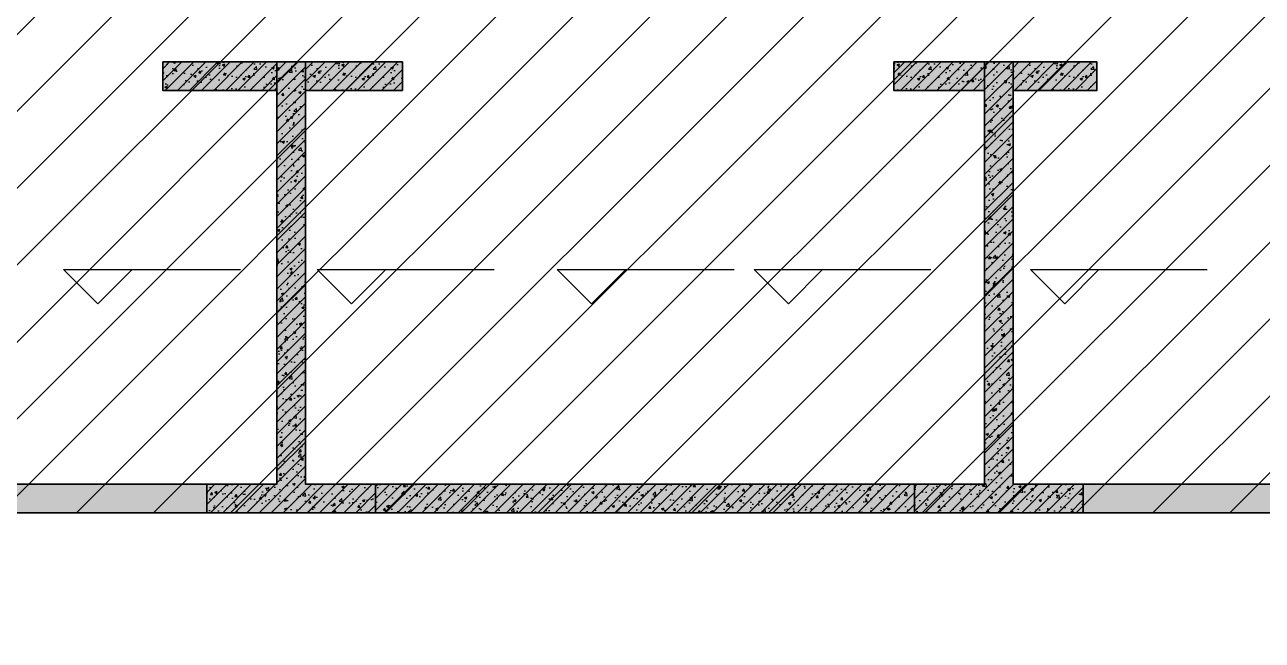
# Model space of a CAD drawing. Extents: x -1338203 to 1886333, y -783476 to 1038610.
# Drawn here: x 658683 to 669524, y -389972 to -384578 of the extents above; entities that cross this region are included whole.
import ezdxf

# ---------------------------------------------------------------- set-up
doc = ezdxf.new("R2010")
doc.units = 0
doc.header["$LTSCALE"] = 1000
doc.header["$MEASUREMENT"] = 0
for name, color, linetype in [('A-14-平面B2$0$0A-A-SYMB-ELEV', 150, 'Continuous'), ('S001地下二墙柱$0$S001地下二墙柱$0$0A-P-PKNG-STRP', 40, 'Continuous'), ('S14柱墙B2_B1$0$0S-CW-HATCH', 251, 'Continuous'), ('S14柱墙B2_B1$0$0S-CW-HATCH-UP', 251, 'Continuous'), ('S14柱墙B2_B1$0$0S-CW-LINE', 72, 'Continuous')]:
    doc.layers.add(name, color=color, linetype=linetype)
pattern_1 = [(45, (-537701.02, -383122.39), (-53.033009, 53.033009), []), (50, (-537701.02, -383122.39), (215.178055, -18.82564), [22.5, -247.5]), (355, (-537701.02, -383122.39), (-41.6254, 225.65764), [18, -198]), (100.4514, (-537683.09, -383123.96), (173.552815, 206.83186), [19.12206, -210.34263]), (46.1842, (-537701.02, -383062.4), (320.17231, -49.6557), [33.75, -371.25]), (96.6356, (-537674.34, -383066.53), (280.39881, 292.23536), [28.68309, -315.5139]), (351.1842, (-537701.02, -383062.4), (280.39858, 292.23558), [27, -297]), (21, (-537671.02, -383077.39), (179.072116, -120.785667), [22.5, -247.5]), (326, (-537671.02, -383077.39), (72.9946, 217.54501), [18, -198]), (71.4514, (-537656.1, -383087.45), (252.06679, 96.75915), [19.12206, -210.34263]), (37.5, (-537701.02, -383122.39), (3.647957, 99.868156), [0, -195.6, 0, -201, 0, -198.75]), (7.5, (-537701.02, -383122.39), (78.920861, 118.323514), [0, -114.6, 0, -191.1, 0, -75.75]), (327.5, (-537767.92, -383122.39), (160.146731, -6.766462), [0, -75, 0, -234, 0, -310.5]), (317.5, (-537797.92, -383122.39), (174.95585, 30.031495), [0, -97.5, 0, -155.4, 0, -220.5])]
pattern_2 = [(45, (-2357018.905, -271025.844), (-53.0330086, 53.0330086), []), (50, (-2357018.9, -271025.84), (215.178055, -18.82564), [22.5, -247.5]), (355, (-2357018.9, -271025.84), (-41.6254, 225.65764), [18, -198]), (100.4514, (-2357000.97, -271027.41), (173.552815, 206.831863), [19.122057, -210.342634]), (46.1842, (-2357018.9, -270965.84), (320.172315, -49.655704), [33.75, -371.25]), (96.6356, (-2356992.22, -270969.98), (280.39881, 292.23536), [28.683086, -315.5139]), (351.1842, (-2357018.9, -270965.84), (280.398584, 292.23558), [27, -297]), (21, (-2356988.9, -270980.84), (179.072116, -120.785667), [22.5, -247.5]), (326, (-2356988.9, -270980.84), (72.9946, 217.545014), [18, -198]), (71.4514, (-2356973.98, -270990.9), (252.066789, 96.759149), [19.122057, -210.342634]), (37.5, (-2357018.905, -271025.844), (3.6479566, 99.8681561), [0, -195.6, 0, -201, 0, -198.75]), (7.5, (-2357018.9, -271025.84), (78.920861, 118.3235136), [0, -114.6, 0, -191.1, 0, -75.75]), (327.5, (-2357085.805, -271025.84), (160.1467309, -6.7664615), [0, -75, 0, -234, 0, -310.5]), (317.5, (-2357115.8, -271025.84), (174.955851, 30.031495), [0, -97.5, 0, -155.4, 0, -220.5])]

# ---------------------------------------------------------------- blocks, each defined once
blk = doc.blocks.new('A-14-平面B2')
at = {"layer": 'A-14-平面B2$0$0A-A-SYMB-ELEV'}
for p, q in [((-4794, -3459), (-5094, -3159)), ((-5094, -3159), (-3545, -3159)), ((-4794, -3459), (-4494, -3159)), ((-2571, -3459), (-2871, -3159)), ((-2871, -3159), (-1321, -3159)), ((-2571, -3459), (-2271, -3159)), ((-469, -3459), (-769, -3159)), ((-769, -3159), (780, -3159)), ((-469, -3459), (-169, -3159)), ((1256, -3459), (956, -3159)), ((956, -3159), (2505, -3159)), ((1256, -3459), (1556, -3159)), ((3677, -3459), (3377, -3159)), ((3377, -3159), (4926, -3159)), ((3677, -3459), (3977, -3159))]:
    blk.add_line(p, q, dxfattribs=at)
blk = doc.blocks.new('A-001-主楼组合参照B2')
at = {"ltscale": 0.002}
h = blk.add_hatch(dxfattribs=at)
h.set_pattern_fill('ANSI31', color=8, scale=300)
h.set_pattern_definition([(45, (-290759.76, -7878.1), (-336.7596, 336.7596), [])])
h.paths.add_polyline_path([(66281, -186940), (66281, -185540), (62441, -185540), (62441, -181550), (55141, -181550), (55141, -185540), (51301, -185540), (51301, -186940), (44981, -186940), (44981, -185540), (41131, -185540), (41131, -181650), (37392, -181650), (37392, -179560), (38191, -179560), (38191, -176360), (41051, -176360), (41051, -174560), (42851, -174560), (42851, -173660), (46981, -173660), (46981, -172090), (50101, -172090), (50101, -174560), (67481, -174560), (67481, -172090), (70601, -172090), (70601, -174560), (76531, -174560), (76531, -176360), (79391, -176360), (79391, -179560), (80191, -179560), (80191, -182110), (81091, -182110), (81091, -185540), (72601, -185540), (72601, -186940)])
h.paths.add_polyline_path([(2291, -185540), (9781, -185540), (9781, -186540), (9631, -186540), (9631, -186940), (16251, -186940), (16251, -186540), (16101, -186540), (16101, -185540), (23691, -185540), (23691, -179560), (22891, -179560), (22891, -176360), (20031, -176360), (20031, -174560), (18231, -174560), (18231, -173660), (14101, -173660), (14101, -172090), (10981, -172090), (10981, -174560), (-6399, -174560), (-6399, -172090), (-9519, -172090), (-9519, -174560), (-15449, -174560), (-15449, -176360), (-18309, -176360), (-18309, -179560), (-19109, -179560), (-19109, -181610), (-20009, -181610), (-20009, -185540), (-11519, -185540), (-11519, -186540), (-11669, -186540), (-11669, -186940), (-5049, -186940), (-5049, -186540), (-5199, -186540), (-5199, -185540), (-1359, -185540), (-1359, -181550), (2291, -181550)])
h.paths.add_polyline_path([(-109959, -168806), (-109959, -173536), (-109709, -173536), (-103819, -173536), (-103819, -177236), (-99249, -177236), (-99249, -178036), (-92869, -178036), (-92869, -177236), (-71299, -177236), (-71299, -178036), (-64919, -178036), (-64919, -177236), (-54209, -177236), (-54209, -168806), (-59109, -168806), (-59109, -167906), (-62059, -167906), (-62059, -168806), (-64369, -168806), (-64369, -167456), (-66169, -167456), (-66169, -165386), (-69469, -165386), (-69469, -167386), (-71849, -167386), (-71849, -168806), (-82159, -168806), (-82159, -167906), (-85209, -167906), (-85209, -168806), (-92319, -168806), (-92319, -167386), (-94699, -167386), (-94699, -165386), (-97999, -165386), (-97999, -167456), (-99799, -167456), (-99799, -168806)])
h.paths.add_polyline_path([(-115664, -225244), (-115664, -225844), (-115414, -225844), (-115414, -225244), (-114084, -225244), (-114084, -225844), (-113834, -225844), (-113834, -225244), (-112009, -225244), (-112009, -225844), (-111589, -225844), (-111589, -225244), (-92909, -225244), (-92909, -225844), (-92489, -225844), (-92489, -225244), (-90664, -225244), (-90664, -225844), (-90414, -225844), (-90414, -225244), (-89084, -225244), (-89084, -225844), (-88834, -225844), (-88834, -225244), (-82964, -225244), (-82964, -225844), (-82714, -225844), (-82714, -225244), (-81384, -225244), (-81384, -225844), (-81134, -225844), (-81134, -225244), (-79309, -225244), (-79309, -225844), (-78889, -225844), (-78889, -225244), (-60209, -225244), (-60209, -225844), (-59789, -225844), (-59789, -225244), (-57964, -225244), (-57964, -225844), (-57714, -225844), (-57714, -225244), (-56384, -225244), (-56384, -225844), (-56134, -225844), (-56134, -225244), (-53249, -225244), (-53249, -216464), (-53249, -216464), (-56519, -216464), (-56519, -216464), (-59959, -216464), (-59959, -215464), (-67989, -215464), (-67989, -211894), (-71109, -211894), (-71109, -215464), (-79139, -215464), (-79139, -216464), (-81759, -216464), (-81759, -215464), (-83909, -215464), (-83909, -216464), (-86599, -216464), (-87849, -216464), (-92659, -216464), (-92659, -215464), (-100689, -215464), (-100689, -211894), (-103809, -211894), (-103809, -215464), (-111839, -215464), (-111839, -215464), (-114239, -215464), (-114239, -215464), (-116459, -215464), (-116459, -216464), (-118549, -216464), (-118549, -221294), (-119249, -221294), (-119249, -221894), (-118549, -221894), (-118549, -223844), (-119249, -223844), (-119249, -224444), (-118549, -224444), (-118549, -225244)])
h.paths.add_polyline_path([(-11949, -235160), (-15609, -235160), (-15609, -237714), (-16509, -237714), (-16509, -241140), (-8019, -241140), (-8019, -242140), (-8169, -242140), (-8169, -242540), (-1549, -242540), (-1549, -242140), (-1699, -242140), (-1699, -241140), (13281, -241140), (13281, -242140), (13131, -242140), (13131, -242540), (19751, -242540), (19751, -242140), (19601, -242140), (19601, -241140), (27191, -241140), (27191, -239340), (27191, -239340), (27191, -237140), (27191, -237140), (27191, -235250), (23441, -235250), (23441, -230950), (23441, -230160), (21531, -230160), (17601, -230160), (17602, -227690), (14482, -227690), (14481, -230160), (-2899, -230160), (-2899, -227690), (-6019, -227690), (-6019, -230160), (-9949, -230160), (-11949, -230160)])
h.paths.add_polyline_path([(67491, -237140), (67491, -235160), (71151, -235160), (71151, -234560), (73051, -234560), (73051, -230160), (77081, -230160), (77081, -227690), (80201, -227690), (80201, -230160), (97581, -230160), (97581, -227690), (100701, -227690), (100701, -230160), (104631, -230160), (106631, -230160), (106631, -231960), (109491, -231960), (109491, -235160), (110291, -235160), (110291, -237713), (111191, -237713), (111191, -241140), (102701, -241140), (102701, -242140), (102851, -242140), (102851, -242540), (96231, -242540), (96231, -242140), (96381, -242140), (96381, -241140), (81401, -241140), (81401, -242140), (81551, -242140), (81551, -242540), (74931, -242540), (74931, -242140), (75081, -242140), (75081, -241140), (67491, -241140), (67491, -239340)])
h.paths.add_polyline_path([(11811, -302465), (13796, -302220), (17696, -301741), (17394, -299289), (20491, -298908), (20793, -301359), (25884, -300733), (26493, -305676), (29133, -305351), (28525, -300408), (38043, -299237), (37741, -296785), (40838, -296404), (41140, -298856), (45040, -298376), (47025, -298132), (47636, -303094), (50474, -302745), (51268, -302647), (51580, -305181), (52178, -310042), (48297, -310519), (48118, -309060), (44465, -309509), (44588, -310502), (44736, -310484), (44785, -310881), (38215, -311689), (38166, -311292), (38315, -311274), (38193, -310281), (23325, -312111), (23447, -313103), (23596, -313085), (23645, -313482), (17074, -314290), (17025, -313893), (17174, -313875), (17052, -312883), (1787, -314761), (1909, -315753), (2058, -315735), (2107, -316132), (-4463, -316941), (-4512, -316544), (-4363, -316525), (-4485, -315533), (-12912, -316570), (-13331, -313165), (-12437, -313055), (-12507, -312490), (-12749, -310524), (-11955, -310427), (-12346, -307251), (-9507, -306901), (-9727, -305115), (-7940, -304896), (-8050, -304003), (-3951, -303497), (-4143, -301939), (-1046, -301558), (-745, -304010), (7186, -303034), (7796, -307996), (12421, -307427)])
h.paths.add_polyline_path([(118676, -301883), (118079, -297021), (118079, -297019), (118009, -296454), (117768, -294488), (116974, -294586), (116584, -291410), (113745, -291758), (113526, -289972), (111540, -290216), (107640, -290695), (107339, -288243), (104242, -288623), (104543, -291075), (87293, -293193), (86992, -290742), (83895, -291122), (84196, -293574), (80295, -294053), (78310, -294297), (78920, -299259), (76081, -299608), (75287, -299705), (75598, -302240), (76016, -305641), (83549, -304716), (83671, -305708), (83522, -305726), (83571, -306123), (90142, -305317), (90093, -304920), (89944, -304938), (89822, -303945), (104690, -302119), (104812, -303112), (104663, -303130), (104712, -303527), (111283, -302720), (111234, -302323), (111085, -302341), (110963, -301349), (114617, -300901), (114796, -302359)])
at = {"color": 3, "flags": 128}
blk.add_lwpolyline([(-111589, -225244), (-92909, -225244)], dxfattribs=at)
blk.add_blockref('A-14-平面B2', (-102249, -219953))
blk = doc.blocks.new('S14柱墙B2_B1')
at = {"layer": 'S14柱墙B2_B1$0$0S-CW-HATCH'}
h = blk.add_hatch(color=256, dxfattribs=at)
h.dxf.hatch_style = 1
h.paths.add_polyline_path([(-4225, -1340), (-3225, -1340), (-3225, -1590), (-4225, -1590)])
h = blk.add_hatch(color=256, dxfattribs=at)
h.dxf.hatch_style = 1
h.paths.add_polyline_path([(-3840, -5290), (-3100, -5290), (-2360, -5290), (-2360, -5040), (-2975, -5040), (-2975, -1340), (-3225, -1340), (-3225, -5040), (-3840, -5040)])
h = blk.add_hatch(color=256, dxfattribs=at)
h.dxf.hatch_style = 1
h.paths.add_polyline_path([(-2975, -1340), (-2125, -1340), (-2125, -1590), (-2975, -1590)])
h = blk.add_hatch(color=256, dxfattribs=at)
h.dxf.hatch_style = 1
h.paths.add_polyline_path([(2180, -1340), (2975, -1340), (2975, -1590), (2180, -1590)])
h = blk.add_hatch(color=256, dxfattribs=at)
h.dxf.hatch_style = 1
h.paths.add_polyline_path([(2975, -5040), (2360, -5040), (2360, -5290), (3100, -5290), (3840, -5290), (3840, -5040), (3225, -5040), (3225, -1340), (2975, -1340)])
h = blk.add_hatch(color=256, dxfattribs=at)
h.dxf.hatch_style = 1
h.paths.add_polyline_path([(3225, -1340), (3960, -1340), (3960, -1590), (3225, -1590)])
h = blk.add_hatch(color=256, dxfattribs=at)
h.dxf.hatch_style = 1
h.paths.add_polyline_path([(-9340, -5040), (-3840, -5040), (-3840, -5290), (-9340, -5290)])
h = blk.add_hatch(color=256, dxfattribs=at)
h.dxf.hatch_style = 1
h.paths.add_polyline_path([(-2360, -5040), (2360, -5040), (2360, -5290), (-2360, -5290)])
h = blk.add_hatch(color=256, dxfattribs=at)
h.dxf.hatch_style = 1
h.paths.add_polyline_path([(3840, -5040), (9340, -5040), (9340, -5290), (3840, -5290)])
at = {"layer": 'S14柱墙B2_B1$0$0S-CW-HATCH-UP'}
h = blk.add_hatch(dxfattribs=at)
h.set_pattern_fill('钢筋混凝土', color=256, scale=30)
h.set_pattern_definition([(45, (-2349508.905, -267325.844), (-53.0330086, 53.0330086), []), (50, (-2349508.9, -267325.84), (215.178055, -18.82564), [22.5, -247.5]), (355, (-2349508.9, -267325.84), (-41.6254, 225.65764), [18, -198]), (100.4514, (-2349490.97, -267327.41), (173.552815, 206.831863), [19.122057, -210.342634]), (46.1842, (-2349508.9, -267265.84), (320.172315, -49.655704), [33.75, -371.25]), (96.6356, (-2349482.22, -267269.98), (280.39881, 292.23536), [28.683086, -315.5139]), (351.1842, (-2349508.9, -267265.84), (280.398584, 292.23558), [27, -297]), (21, (-2349478.9, -267280.84), (179.072116, -120.785667), [22.5, -247.5]), (326, (-2349478.9, -267280.84), (72.9946, 217.545014), [18, -198]), (71.4514, (-2349463.98, -267290.9), (252.066789, 96.759149), [19.122057, -210.342634]), (37.5, (-2349508.905, -267325.844), (3.6479566, 99.8681561), [0, -195.6, 0, -201, 0, -198.75]), (7.5, (-2349508.9, -267325.84), (78.920861, 118.3235136), [0, -114.6, 0, -191.1, 0, -75.75]), (327.5, (-2349575.805, -267325.84), (160.1467309, -6.7664615), [0, -75, 0, -234, 0, -310.5]), (317.5, (-2349605.8, -267325.84), (174.955851, 30.031495), [0, -97.5, 0, -155.4, 0, -220.5])])
h.paths.add_polyline_path([(-4225, -1340), (-3225, -1340), (-3225, -1590), (-4225, -1590)])
h = blk.add_hatch(dxfattribs=at)
h.set_pattern_fill('钢筋混凝土', color=256, scale=30)
h.set_pattern_definition(pattern_1)
h.paths.add_polyline_path([(-3840, -5290), (-3100, -5290), (-2360, -5290), (-2360, -5040), (-2975, -5040), (-2975, -1340), (-3225, -1340), (-3225, -5040), (-3840, -5040)])
h = blk.add_hatch(dxfattribs=at)
h.set_pattern_fill('钢筋混凝土', color=256, scale=30)
h.set_pattern_definition([(45, (-2348463.905, -267325.844), (-53.0330086, 53.0330086), []), (50, (-2348463.9, -267325.84), (215.178055, -18.82564), [22.5, -247.5]), (355, (-2348463.9, -267325.84), (-41.6254, 225.65764), [18, -198]), (100.4514, (-2348445.97, -267327.41), (173.552815, 206.831863), [19.122057, -210.342634]), (46.1842, (-2348463.9, -267265.84), (320.172315, -49.655704), [33.75, -371.25]), (96.6356, (-2348437.22, -267269.98), (280.39881, 292.23536), [28.683086, -315.5139]), (351.1842, (-2348463.9, -267265.84), (280.398584, 292.23558), [27, -297]), (21, (-2348433.9, -267280.84), (179.072116, -120.785667), [22.5, -247.5]), (326, (-2348433.9, -267280.84), (72.9946, 217.545014), [18, -198]), (71.4514, (-2348418.98, -267290.9), (252.066789, 96.759149), [19.122057, -210.342634]), (37.5, (-2348463.905, -267325.844), (3.6479566, 99.8681561), [0, -195.6, 0, -201, 0, -198.75]), (7.5, (-2348463.9, -267325.84), (78.920861, 118.3235136), [0, -114.6, 0, -191.1, 0, -75.75]), (327.5, (-2348530.805, -267325.84), (160.1467309, -6.7664615), [0, -75, 0, -234, 0, -310.5]), (317.5, (-2348560.8, -267325.84), (174.955851, 30.031495), [0, -97.5, 0, -155.4, 0, -220.5])])
h.paths.add_polyline_path([(-2975, -1340), (-2125, -1340), (-2125, -1590), (-2975, -1590)])
h = blk.add_hatch(dxfattribs=at)
h.set_pattern_fill('钢筋混凝土', color=256, scale=30)
h.set_pattern_definition([(45, (-2343598.905, -267325.844), (-53.0330086, 53.0330086), []), (50, (-2343598.9, -267325.84), (215.178055, -18.82564), [22.5, -247.5]), (355, (-2343598.9, -267325.84), (-41.6254, 225.65764), [18, -198]), (100.4514, (-2343580.97, -267327.41), (173.552815, 206.831863), [19.122057, -210.342634]), (46.1842, (-2343598.9, -267265.84), (320.172315, -49.655704), [33.75, -371.25]), (96.6356, (-2343572.22, -267269.98), (280.39881, 292.23536), [28.683086, -315.5139]), (351.1842, (-2343598.9, -267265.84), (280.398584, 292.23558), [27, -297]), (21, (-2343568.9, -267280.84), (179.072116, -120.785667), [22.5, -247.5]), (326, (-2343568.9, -267280.84), (72.9946, 217.545014), [18, -198]), (71.4514, (-2343553.98, -267290.9), (252.066789, 96.759149), [19.122057, -210.342634]), (37.5, (-2343598.905, -267325.844), (3.6479566, 99.8681561), [0, -195.6, 0, -201, 0, -198.75]), (7.5, (-2343598.9, -267325.84), (78.920861, 118.3235136), [0, -114.6, 0, -191.1, 0, -75.75]), (327.5, (-2343665.805, -267325.84), (160.1467309, -6.7664615), [0, -75, 0, -234, 0, -310.5]), (317.5, (-2343695.8, -267325.84), (174.955851, 30.031495), [0, -97.5, 0, -155.4, 0, -220.5])])
h.paths.add_polyline_path([(2180, -1340), (2975, -1340), (2975, -1590), (2180, -1590)])
h = blk.add_hatch(dxfattribs=at)
h.set_pattern_fill('钢筋混凝土', color=256, scale=30)
h.set_pattern_definition(pattern_1)
h.paths.add_polyline_path([(2975, -5040), (2360, -5040), (2360, -5290), (3100, -5290), (3840, -5290), (3840, -5040), (3225, -5040), (3225, -1340), (2975, -1340)])
h = blk.add_hatch(dxfattribs=at)
h.set_pattern_fill('钢筋混凝土', color=256, scale=30)
h.set_pattern_definition([(45, (-2342173.905, -267325.844), (-53.0330086, 53.0330086), []), (50, (-2342173.9, -267325.84), (215.178055, -18.82564), [22.5, -247.5]), (355, (-2342173.9, -267325.84), (-41.6254, 225.65764), [18, -198]), (100.4514, (-2342155.97, -267327.41), (173.552815, 206.831863), [19.122057, -210.342634]), (46.1842, (-2342173.9, -267265.84), (320.172315, -49.655704), [33.75, -371.25]), (96.6356, (-2342147.22, -267269.98), (280.39881, 292.23536), [28.683086, -315.5139]), (351.1842, (-2342173.9, -267265.84), (280.398584, 292.23558), [27, -297]), (21, (-2342143.9, -267280.84), (179.072116, -120.785667), [22.5, -247.5]), (326, (-2342143.9, -267280.84), (72.9946, 217.545014), [18, -198]), (71.4514, (-2342128.98, -267290.9), (252.066789, 96.759149), [19.122057, -210.342634]), (37.5, (-2342173.905, -267325.844), (3.6479566, 99.8681561), [0, -195.6, 0, -201, 0, -198.75]), (7.5, (-2342173.9, -267325.84), (78.920861, 118.3235136), [0, -114.6, 0, -191.1, 0, -75.75]), (327.5, (-2342240.805, -267325.84), (160.1467309, -6.7664615), [0, -75, 0, -234, 0, -310.5]), (317.5, (-2342270.8, -267325.84), (174.955851, 30.031495), [0, -97.5, 0, -155.4, 0, -220.5])])
h.paths.add_polyline_path([(3225, -1340), (3960, -1340), (3960, -1590), (3225, -1590)])
h = blk.add_hatch(dxfattribs=at)
h.set_pattern_fill('钢筋混凝土', color=256, scale=30)
h.set_pattern_definition(pattern_2)
h.paths.add_polyline_path([(-9340, -5040), (-3840, -5040), (-3840, -5290), (-9340, -5290)])
h = blk.add_hatch(dxfattribs=at)
h.set_pattern_fill('钢筋混凝土', color=256, scale=30)
h.set_pattern_definition(pattern_2)
h.paths.add_polyline_path([(-2360, -5040), (2360, -5040), (2360, -5290), (-2360, -5290)])
h = blk.add_hatch(dxfattribs=at)
h.set_pattern_fill('钢筋混凝土', color=256, scale=30)
h.set_pattern_definition(pattern_2)
h.paths.add_polyline_path([(3840, -5040), (9340, -5040), (9340, -5290), (3840, -5290)])
at = {"layer": 'S14柱墙B2_B1$0$0S-CW-LINE', "lineweight": 35}
for points in [[(-4225, -1340), (-3225, -1340), (-3225, -1590), (-4225, -1590)], [(-3840, -5290), (-3100, -5290), (-2360, -5290), (-2360, -5040), (-2975, -5040), (-2975, -1340), (-3225, -1340), (-3225, -5040), (-3840, -5040)], [(-2975, -1340), (-2125, -1340), (-2125, -1590), (-2975, -1590)], [(2180, -1340), (2975, -1340), (2975, -1590), (2180, -1590)], [(2975, -5040), (2360, -5040), (2360, -5290), (3100, -5290), (3840, -5290), (3840, -5040), (3225, -5040), (3225, -1340), (2975, -1340)], [(3225, -1340), (3960, -1340), (3960, -1590), (3225, -1590)], [(-9340, -5040), (-3840, -5040), (-3840, -5290), (-9340, -5290)], [(-2360, -5040), (2360, -5040), (2360, -5290), (-2360, -5290)], [(3840, -5040), (9340, -5040), (9340, -5290), (3840, -5290)]]:
    blk.add_lwpolyline(points, close=True, dxfattribs=at)
blk = doc.blocks.new('S001地下二墙柱')
at = {"layer": 'S001地下二墙柱$0$S001地下二墙柱$0$0A-P-PKNG-STRP', "ltscale": 0.002}
blk.add_blockref('S14柱墙B2_B1', (-102249, -219953), dxfattribs=at)

msp = doc.modelspace()

# ---------------------------------------------------------------- block references
at = {"ltscale": 0.002}
for name in ['S001地下二墙柱', 'A-001-主楼组合参照B2', 'A-001-主楼组合参照B2']:
    msp.add_blockref(name, (766365.4, -163610.9), dxfattribs=at)

doc.saveas('drawing.dxf')
